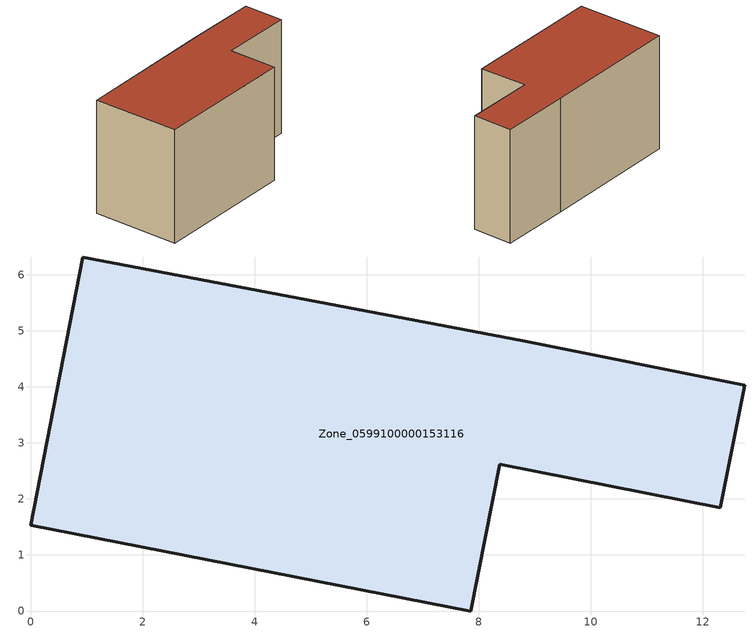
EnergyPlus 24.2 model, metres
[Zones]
Zone_0599100000153116
 floor ground (C_G): 8.79,4.82 12.75,4.03 12.31,1.84 8.37,2.62 7.86,0 0,1.53 0.93,6.32 z0
 wall outside (C_F): 0.93,6.32 0,1.53 7.86,0 8.37,2.62 12.31,1.84 12.75,4.03 8.79,4.82 0.93,6.32 z0:6.42
 roof outside (C_R): 8.79,4.82 0.93,6.32 0,1.53 7.86,0 8.37,2.62 12.31,1.84 12.75,4.03 z6.42
[BUILDING]
Pand.0599100000153116: North Axis=0; Terrain=City; Loads Convergence Tolerance Value=0.04; Temperature Convergence Tolerance Value=0.4; Solar Distribution=FullExterior; Maximum Number of Warmup Days=25; Minimum Number of Warmup Days=1
[Site:Location]
Rotterdam.The.Hague.AP_ZH_NLD Design_Conditions: Latitude=51.96; Longitude=4.45; Time Zone=1; Elevation=-4.5
[SITE:GROUNDTEMPERATURE:BUILDINGSURFACE]
18, 18, 18, 18, 18, 18, 18, 18, 18, 18, 18, 18
[MATERIAL] Thermal Absorptance=0.9; Solar Absorptance=0.7; Visible Absorptance=0.7
Name | Roughness | Thickness | Conductivity | Density | Specific Heat
G.TC.1946 | MediumSmooth | 0.15 | 1 | 540 | 1210
F.TC.1946 | Rough | 0.3 | 0.857143 | 1920 | 840
R.TC.1946 | MediumRough | 0.2 | 0.909091 | 1500 | 1000
[CONSTRUCTION]
C_G: G.TC.1946
C_F: F.TC.1946
C_R: R.TC.1946
[ZONE]
Zone_0599100000153116: Type=1; Multiplier=1; Ceiling Height=Autocalculate; Volume=Autocalculate; Floor Area=autocalculate; Part of Total Floor Area=Yes
[ZONEINFILTRATION:DESIGNFLOWRATE]
Infil_Zone_0599100000153116: Zone or ZoneList or Space or SpaceList=Zone_0599100000153116; Schedule=AlwaysOn; Design Flow Rate Calculation Method=Flow/Area; Flow Rate per Floor Area=0.003; Constant Term Coefficient=1; Temperature Term Coefficient=0; Velocity Term Coefficient=0; Velocity Squared Term Coefficient=0
[HVACTEMPLATE:ZONE:IDEALLOADSAIRSYSTEM]
Zone_0599100000153116: Maximum Heating Supply Air Temperature=50; Minimum Cooling Supply Air Temperature=13; Maximum Heating Supply Air Humidity Ratio=0.0156; Minimum Cooling Supply Air Humidity Ratio=0.0077; Heating Limit=NoLimit; Cooling Limit=NoLimit; Dehumidification Control Type=ConstantSensibleHeatRatio; Cooling Sensible Heat Ratio=0.7; Dehumidification Setpoint=60; Humidification Control Type=None; Humidification Setpoint=30; Outdoor Air Method=None; Outdoor Air Flow Rate per Person=0.00944; Outdoor Air Flow Rate per Zone Floor Area=0; Outdoor Air Flow Rate per Zone=0; Demand Controlled Ventilation Type=None; Outdoor Air Economizer Type=NoEconomizer; Heat Recovery Type=None; Sensible Heat Recovery Effectiveness=0.7; Latent Heat Recovery Effectiveness=0.65
[ZONECONTROL:THERMOSTAT]
ThermostatControl_Zone_0599100000153116: Zone or ZoneList=Zone_0599100000153116; Control Type Schedule=DualSetpointControlType; Control 1=Thermostat_Zone_0599100000153116; Temperature Difference Between Cutout And Setpoint=0
[THERMOSTATSETPOINT:DUALSETPOINT]
Thermostat_Zone_0599100000153116: Heating Setpoint Temperature Schedule=HeatingSetpoint_Zone_0599100000153116; Cooling Setpoint Temperature Schedule=CoolingSetpoint_Zone_0599100000153116
[SCHEDULE:COMPACT]
HeatingSetpoint_Zone_0599100000153116: Through: 12/31, For: AllDays, Until: 24:00, 21
CoolingSetpoint_Zone_0599100000153116: Through: 12/31, For: AllDays, Until: 24:00, 24
DualSetpointControlType: Through: 12/31, For: AllDays, Until: 24:00, 4
AlwaysOn: Through: 12/31, For: AllDays, Until: 24:00, 1
